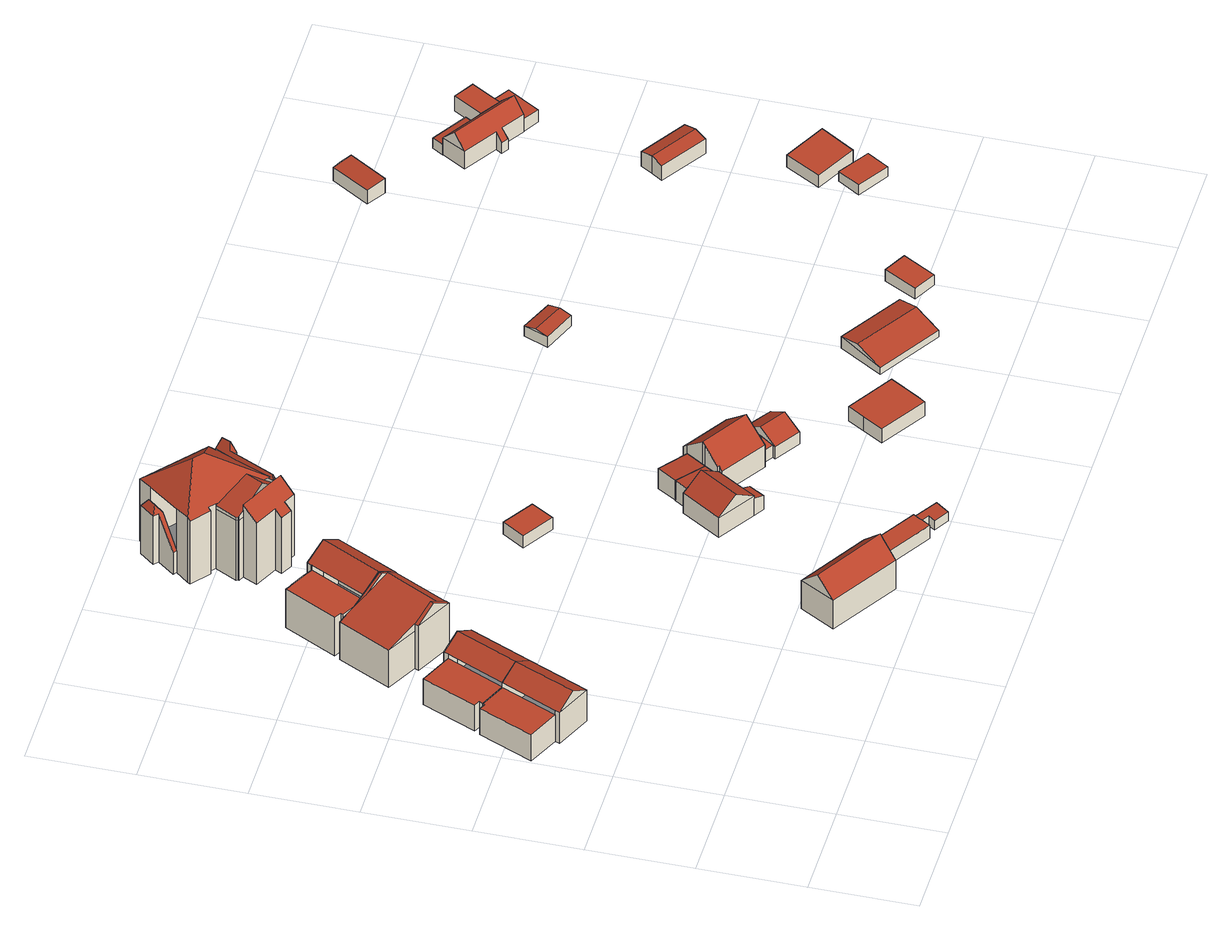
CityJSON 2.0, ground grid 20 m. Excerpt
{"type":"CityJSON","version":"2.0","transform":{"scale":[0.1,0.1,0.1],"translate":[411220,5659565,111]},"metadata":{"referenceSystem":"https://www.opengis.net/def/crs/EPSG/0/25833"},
"CityObjects":{
"building1":{"type":"Building","attributes":{"Gemeindeschluessel":14612000,"Geometrietyp2DReferenz":"3000","function":"31001_9998","roofType":"9999"},"children":["building1-1","building1-2"]},
"building1-1":{"type":"BuildingPart","attributes":{"Dachtyp_tdc":"tdcGableRoof","Dachneigung":32.25,"QualitaetDacherkennung":87,"Geometrietyp2DReferenz":"3000","measuredHeight":9.42,"roofType":"3100"},"parents":["building1"],"geometry":[{"type":"MultiSurface","lod":"2","boundaries":[[[0,1,2,3,4]],[[1,5,6,2]],[[1,7,8,5]],[[9,10,8,7,0]],[[0,7,1]],[[5,8,10]],[[6,11,12,3,2]],[[5,10,11,6]],[[10,9,13,12,11]]],"semantics":{"surfaces":[{"type":"WallSurface"},{"type":"RoofSurface"},{"type":"GroundSurface"}],"values":[0,0,1,1,0,0,2,0,0]}}]},
"building1-2":{"type":"BuildingPart","attributes":{"Dachtyp_tdc":"tdcPolyFlatRoof","Dachneigung":0,"QualitaetDacherkennung":64,"Geometrietyp2DReferenz":"3000","measuredHeight":6.03,"roofType":"1000"},"parents":["building1"],"geometry":[{"type":"MultiSurface","lod":"2","boundaries":[[[14,15,16,17]],[[15,18,19,16]],[[18,20,21,19]],[[20,4,3,21]],[[13,14,17,12]],[[13,4,20,18,15,14]],[[17,16,19,21,3,12]]],"semantics":{"surfaces":[{"type":"WallSurface"},{"type":"RoofSurface"},{"type":"GroundSurface"}],"values":[0,0,0,0,0,1,2]}}]},
"building2":{"type":"Building","attributes":{"Gemeindeschluessel":14612000,"Geometrietyp2DReferenz":"3000","function":"31001_9998","roofType":"9999"},"children":["building2-1","building2-2"]},
"building2-1":{"type":"BuildingPart","attributes":{"Dachtyp_tdc":"tdcPolyFlatRoof","Dachneigung":0,"QualitaetDacherkennung":64,"Geometrietyp2DReferenz":"3000","measuredHeight":5.88,"roofType":"1000"},"parents":["building2"],"geometry":[{"type":"MultiSurface","lod":"2","boundaries":[[[22,23,24,25]],[[26,27,28,29]],[[27,30,31,28]],[[30,32,33,31]],[[32,22,25,33]],[[32,30,27,26,23,22]],[[25,24,29,28,31,33]]],"semantics":{"surfaces":[{"type":"WallSurface"},{"type":"RoofSurface"},{"type":"GroundSurface"}],"values":[0,0,0,0,0,1,2]}}]},
"building2-2":{"type":"BuildingPart","attributes":{"Dachtyp_tdc":"tdcGableRoof","Dachneigung":31.48,"QualitaetDacherkennung":85,"Geometrietyp2DReferenz":"3000","measuredHeight":9.22,"roofType":"3100"},"parents":["building2"],"geometry":[{"type":"MultiSurface","lod":"2","boundaries":[[[7,0,26,29,34]],[[35,24,23]],[[35,36,37,24]],[[36,38,39,37]],[[38,40,41,39]],[[40,1,42,41]],[[1,7,34,42]],[[38,36,35,0,7]],[[34,29,24,37,39,41,42]],[[7,1,40,38]]],"semantics":{"surfaces":[{"type":"WallSurface"},{"type":"RoofSurface"},{"type":"GroundSurface"}],"values":[0,0,0,0,0,0,0,1,2,1]}}]},
"building3":{"type":"Building","attributes":{"Gemeindeschluessel":14612000,"Geometrietyp2DReferenz":"3000","function":"31001_9998","roofType":"9999"},"children":["building3-1","building3-2","building3-3"]},
"building3-1":{"type":"BuildingPart","attributes":{"Dachtyp_tdc":"tdcGableRoof","Dachneigung":32.96,"QualitaetDacherkennung":39,"Geometrietyp2DReferenz":"3000","measuredHeight":12.69,"roofType":"3100"},"parents":["building3"],"geometry":[{"type":"MultiSurface","lod":"2","boundaries":[[[43,44,45,46,47,48]],[[44,49,50,45]],[[49,51,52,53,50]],[[49,44,54]],[[44,43,55,54]],[[51,49,54,55,56]],[[46,45,50,53]]],"semantics":{"surfaces":[{"type":"WallSurface"},{"type":"RoofSurface"},{"type":"GroundSurface"}],"values":[0,0,0,0,1,1,2]}}]},
"building3-2":{"type":"BuildingPart","attributes":{"Dachtyp_tdc":"tdcGableRoof","Dachneigung":28.82,"QualitaetDacherkennung":19,"Geometrietyp2DReferenz":"3000","measuredHeight":12.5,"roofType":"3100"},"parents":["building3"],"geometry":[{"type":"MultiSurface","lod":"2","boundaries":[[[57,58,59,60,61,62]],[[63,64,65,66]],[[64,57,62,65]],[[57,64,67]],[[58,57,67,68,69,70]],[[64,63,71,72,68,67]],[[62,61,66,65]]],"semantics":{"surfaces":[{"type":"WallSurface"},{"type":"RoofSurface"},{"type":"GroundSurface"}],"values":[0,0,0,0,1,1,2]}}]},
"building3-3":{"type":"BuildingPart","attributes":{"Dachtyp_tdc":"tdcGableRoof","Dachneigung":13.67,"QualitaetDacherkennung":28,"Geometrietyp2DReferenz":"3000","measuredHeight":11.57,"roofType":"3100"},"parents":["building3"],"geometry":[{"type":"MultiSurface","lod":"2","boundaries":[[[52,73,74,53]],[[73,75,76,74]],[[75,77,63,66,76]],[[60,47,46,61]],[[59,58,70,78,79,43,48]],[[73,80,56,79,78,69,72,81,75]],[[75,81,77]],[[52,51,80,73]],[[60,59,48,47]],[[46,53,74,76,66,61]]],"semantics":{"surfaces":[{"type":"WallSurface"},{"type":"RoofSurface"},{"type":"GroundSurface"}],"values":[0,0,0,0,1,1,0,0,0,2]}}]},
"building4":{"type":"Building","attributes":{"Gemeindeschluessel":14612000,"Geometrietyp2DReferenz":"3000","function":"31001_9998","roofType":"9999"},"children":["building4-1","building4-2"]},
"building4-1":{"type":"BuildingPart","attributes":{"Dachtyp_tdc":"tdcGableRoof","Dachneigung":32.02,"QualitaetDacherkennung":80,"Geometrietyp2DReferenz":"3000","measuredHeight":12.52,"roofType":"3100"},"parents":["building4"],"geometry":[{"type":"MultiSurface","lod":"2","boundaries":[[[82,83,84,85]],[[83,86,87,84]],[[86,57,88,87]],[[57,89,90,88]],[[89,91,92,93,90]],[[94,95,96,97,98]],[[89,57,86,83]],[[83,82,95,94,91,89]],[[96,85,84,87,88,90,93,97]],[[95,82,85,96]]],"semantics":{"surfaces":[{"type":"WallSurface"},{"type":"RoofSurface"},{"type":"GroundSurface"}],"values":[0,0,0,0,0,0,1,1,2,0]}}]},
"building4-2":{"type":"BuildingPart","attributes":{"Dachtyp_tdc":"tdcPolyFlatRoof","Dachneigung":0,"QualitaetDacherkennung":62,"Geometrietyp2DReferenz":"3000","measuredHeight":8.8,"roofType":"1000"},"parents":["building4"],"geometry":[{"type":"MultiSurface","lod":"2","boundaries":[[[99,100,101,102]],[[100,103,104,101]],[[103,105,106,104]],[[105,98,97,106]],[[98,107,96,97]],[[92,108,109,93]],[[108,110,111,109]],[[110,112,113,111]],[[112,99,102,113]],[[112,110,108,92,98,107,98,105,103,100,99]],[[102,101,104,106,97,96,97,93,109,111,113]]],"semantics":{"surfaces":[{"type":"WallSurface"},{"type":"RoofSurface"},{"type":"GroundSurface"}],"values":[0,0,0,0,0,0,0,0,0,1,2]}}]},
"building5":{"type":"Building","attributes":{"Dachtyp_tdc":"tdcFreeFormRoof","Gemeindeschluessel":14612000,"Dachneigung":43.03,"QualitaetDacherkennung":77,"Geometrietyp2DReferenz":"3000","measuredHeight":10.08,"function":"31001_9998","roofType":"5000"},"geometry":[{"type":"Solid","lod":"2","boundaries":[[[[114,115,116,117]],[[115,118,119,116]],[[118,120,121,119]],[[120,122,123,121]],[[122,114,117,123]],[[118,124,125,120]],[[115,114,122,125,124]],[[118,115,124]],[[122,120,125]],[[117,116,119,121,123]]]],"semantics":{"surfaces":[{"type":"WallSurface"},{"type":"RoofSurface"},{"type":"GroundSurface"}],"values":[[0,0,0,0,0,1,1,0,0,2]]}}]},
"building6":{"type":"Building","attributes":{"Dachtyp_tdc":"tdcPolyFlatRoof","Gemeindeschluessel":14612000,"Dachneigung":3.39,"QualitaetDacherkennung":59,"Geometrietyp2DReferenz":"3000","measuredHeight":3.09,"function":"31001_9998","roofType":"2100"},"geometry":[{"type":"Solid","lod":"2","boundaries":[[[[126,127,116,128]],[[127,129,117,116]],[[129,130,131,117]],[[130,132,133,131]],[[132,134,135,133]],[[134,126,128,135]],[[134,132,130,129,127,126]],[[128,116,117,131,133,135]]]],"semantics":{"surfaces":[{"type":"WallSurface"},{"type":"RoofSurface"},{"type":"GroundSurface"}],"values":[[0,0,0,0,0,0,1,2]]}}]},
"building7":{"type":"Building","attributes":{"Dachtyp_tdc":"tdcPolyFlatRoof","Gemeindeschluessel":14612000,"Dachneigung":0,"QualitaetDacherkennung":0,"Geometrietyp2DReferenz":"3000","BezugspunktDach":"2000","measuredHeight":3,"function":"31001_9998"},"geometry":[{"type":"MultiSurface","lod":"2","boundaries":[[[136,137,138,139,140,134,141,142]],[[142,141,143,144]],[[141,134,135,143]],[[134,140,133,135]],[[140,139,145,133]],[[139,138,146,145]],[[138,137,147,146]],[[137,136,148,147]],[[136,142,144,148]],[[144,143,135,133,145,146,147,148]]],"semantics":{"surfaces":[{"type":"RoofSurface"},{"type":"WallSurface"},{"type":"GroundSurface"}],"values":[0,1,1,1,1,1,1,1,1,2]}}]},
"building8":{"type":"Building","attributes":{"Gemeindeschluessel":14612000,"Geometrietyp2DReferenz":"3000","function":"31001_9998","roofType":"9999"},"children":["building8-1","building8-2","building8-3","building8-4","building8-5"]},
"building8-1":{"type":"BuildingPart","attributes":{"Dachtyp_tdc":"tdcFreeFormRoof","Dachneigung":29.85,"QualitaetDacherkennung":40,"Geometrietyp2DReferenz":"3000","measuredHeight":18.18,"roofType":"5000"},"parents":["building8"],"geometry":[{"type":"MultiSurface","lod":"2","boundaries":[[[149,150,151,152]],[[153,154,155,156]],[[154,157,158,155]],[[157,159,160,158]],[[159,161,162,160]],[[163,164,165,166,167,168,169,170,171]],[[172,173,170,169,174,150,175]],[[176,172,175,149]],[[149,175,150]],[[153,167,166,154]],[[154,166,165,157]],[[157,165,164,159]],[[159,164,163,161]],[[177,152,151,156,155,158,160,162]]],"semantics":{"surfaces":[{"type":"WallSurface"},{"type":"RoofSurface"},{"type":"GroundSurface"}],"values":[0,0,0,0,0,1,1,0,0,0,0,0,0,2]}}]},
"building8-2":{"type":"BuildingPart","attributes":{"Dachtyp_tdc":"tdcHipRoof","Dachneigung":34.9,"QualitaetDacherkennung":38,"Geometrietyp2DReferenz":"3000","measuredHeight":19.98,"roofType":"3200"},"parents":["building8"],"geometry":[{"type":"MultiSurface","lod":"2","boundaries":[[[178,179,180,181]],[[179,182,183,180]],[[182,184,185,183]],[[184,186,185]],[[187,188,189]],[[187,190,191,188]],[[190,192,193,191]],[[192,194,195,193]],[[196,197,198,162,161,163]],[[197,178,181,198]],[[199,200,194,192,201]],[[190,187,184,182,202]],[[192,190,202,201]],[[182,179,178,197,196,171,173,199,201,202]],[[181,180,183,185,203,188,191,193,195,177,162,198]]],"semantics":{"surfaces":[{"type":"WallSurface"},{"type":"RoofSurface"},{"type":"GroundSurface"}],"values":[0,0,0,0,0,0,0,0,0,0,1,1,1,1,2]}}]},
"building8-3":{"type":"BuildingPart","attributes":{"Dachtyp_tdc":"tdcFreeFormRoof","Dachneigung":72.07,"QualitaetDacherkennung":9,"Geometrietyp2DReferenz":"3000","measuredHeight":17.03,"roofType":"5000"},"parents":["building8"],"geometry":[{"type":"MultiSurface","lod":"2","boundaries":[[[204,205,149,152,206]],[[207,208,209,195,194]],[[208,210,211,209]],[[210,212,213,211]],[[212,204,206,213]],[[214,215,212,210]],[[216,214,210,208]],[[216,208,207]],[[217,215,214,216,207,200,218,205]],[[217,205,204]],[[215,217,204,212]],[[206,152,177,195,209,211,213]]],"semantics":{"surfaces":[{"type":"WallSurface"},{"type":"RoofSurface"},{"type":"GroundSurface"}],"values":[0,0,0,0,0,1,1,1,1,1,1,2]}}]},
"building8-4":{"type":"BuildingPart","attributes":{"Dachtyp_tdc":"tdcPolyFlatRoof","Dachneigung":40.65,"QualitaetDacherkennung":40,"Geometrietyp2DReferenz":"3000","measuredHeight":16.63,"roofType":"2100"},"parents":["building8"],"geometry":[{"type":"MultiSurface","lod":"2","boundaries":[[[219,220,221,151,150]],[[220,222,223,221]],[[222,224,225,223]],[[224,226,227,225]],[[226,228,229,227]],[[228,230,231,229]],[[230,232,167,153,156,231]],[[230,228,226,224,222,220,219,174,168,232]],[[156,151,221,223,225,227,229,231]]],"semantics":{"surfaces":[{"type":"WallSurface"},{"type":"RoofSurface"},{"type":"GroundSurface"}],"values":[0,0,0,0,0,0,0,1,2]}}]},
"building8-5":{"type":"BuildingPart","attributes":{"Dachtyp_tdc":"tdcFreeFormRoof","Dachneigung":55.78,"QualitaetDacherkennung":8,"Geometrietyp2DReferenz":"3000","measuredHeight":12.49,"roofType":"5000"},"parents":["building8"],"geometry":[{"type":"MultiSurface","lod":"2","boundaries":[[[233,234,235,236]],[[234,237,238,235]],[[237,239,240,238]],[[239,189,188,240]],[[186,233,236,185]],[[241,189,242,243]],[[189,239,242]],[[239,237,243,242]],[[237,234,233,186,241,243]],[[236,235,238,240,188,203,185]]],"semantics":{"surfaces":[{"type":"WallSurface"},{"type":"RoofSurface"},{"type":"GroundSurface"}],"values":[0,0,0,0,0,1,1,1,1,2]}}]},
"building9":{"type":"Building","attributes":{"Dachtyp_tdc":"tdcPolyFlatRoof","Gemeindeschluessel":14612000,"Dachneigung":7.75,"QualitaetDacherkennung":68,"Geometrietyp2DReferenz":"3000","measuredHeight":2.52,"function":"31001_9998","roofType":"2100"},"geometry":[{"type":"Solid","lod":"2","boundaries":[[[[244,245,145,146]],[[245,246,247,145]],[[246,248,249,247]],[[248,250,251,249]],[[250,252,253,251]],[[252,244,146,253]],[[252,250,248,246,245,244]],[[146,145,247,249,251,253]]]],"semantics":{"surfaces":[{"type":"WallSurface"},{"type":"RoofSurface"},{"type":"GroundSurface"}],"values":[[0,0,0,0,0,0,1,2]]}}]},
"building10":{"type":"Building","attributes":{"Dachtyp_tdc":"tdcPolyFlatRoof","Gemeindeschluessel":14612000,"Dachneigung":0,"QualitaetDacherkennung":59,"Geometrietyp2DReferenz":"3000","measuredHeight":2.74,"function":"31001_9998","roofType":"1000"},"geometry":[{"type":"Solid","lod":"2","boundaries":[[[[254,255,256,257]],[[255,258,259,256]],[[258,260,261,259]],[[260,254,257,261]],[[260,258,255,254]],[[257,256,259,261]]]],"semantics":{"surfaces":[{"type":"WallSurface"},{"type":"RoofSurface"},{"type":"GroundSurface"}],"values":[[0,0,0,0,1,2]]}}]},
"building11":{"type":"Building","attributes":{"Gemeindeschluessel":14612000,"Geometrietyp2DReferenz":"3000","function":"31001_9998","roofType":"9999"},"children":["building11-1","building11-2"]},
"building11-1":{"type":"BuildingPart","attributes":{"Dachtyp_tdc":"tdcPolyFlatRoof","Dachneigung":17.31,"QualitaetDacherkennung":59,"Geometrietyp2DReferenz":"3000","measuredHeight":3.94,"roofType":"2100"},"parents":["building11"],"geometry":[{"type":"MultiSurface","lod":"2","boundaries":[[[262,263,264,265]],[[263,266,267,264]],[[266,268,269,267]],[[268,266,263,262]],[[265,264,267,269]]],"semantics":{"surfaces":[{"type":"WallSurface"},{"type":"RoofSurface"},{"type":"GroundSurface"}],"values":[0,0,0,1,2]}}]},
"building11-2":{"type":"BuildingPart","attributes":{"Dachtyp_tdc":"tdcGableRoof","Dachneigung":35.05,"QualitaetDacherkennung":79,"Geometrietyp2DReferenz":"3000","measuredHeight":7.44,"roofType":"3100"},"parents":["building11"],"geometry":[{"type":"MultiSurface","lod":"2","boundaries":[[[270,271,272]],[[273,274,275]],[[276,277,278]],[[279,280,281,282,283,265,269,284]],[[273,275,280,279]],[[275,270,281,280]],[[270,272,282,281]],[[272,285,283,282]],[[285,286,262,265,283]],[[278,277,284,269,268]],[[277,273,279,284]],[[273,277,276,287,274]],[[278,286,285,272,271,287,276]],[[275,274,287,271,270]]],"semantics":{"surfaces":[{"type":"WallSurface"},{"type":"GroundSurface"},{"type":"RoofSurface"}],"values":[0,0,0,1,0,0,0,0,0,0,0,2,2,0]}}]},
"building12":{"type":"Building","attributes":{"Dachtyp_tdc":"tdcPolyFlatRoof","Gemeindeschluessel":14612000,"Dachneigung":5.56,"QualitaetDacherkennung":68,"Geometrietyp2DReferenz":"3000","measuredHeight":4.57,"function":"31001_9998","roofType":"2100"},"geometry":[{"type":"Solid","lod":"2","boundaries":[[[[288,289,281,280]],[[290,291,289,288]],[[291,292,281,289]],[[292,293,280,281]],[[293,290,288,280]],[[293,292,291,290]]]],"semantics":{"surfaces":[{"type":"GroundSurface"},{"type":"WallSurface"},{"type":"RoofSurface"}],"values":[[0,1,1,1,1,2]]}}]},
"building13":{"type":"Building","attributes":{"Dachtyp_tdc":"tdcPolyFlatRoof","Gemeindeschluessel":14612000,"Dachneigung":5.33,"QualitaetDacherkennung":76,"Geometrietyp2DReferenz":"3000","measuredHeight":4.46,"function":"31001_9998","roofType":"2100"},"geometry":[{"type":"Solid","lod":"2","boundaries":[[[[294,295,296,297]],[[295,291,298,296]],[[291,290,299,298]],[[290,294,297,299]],[[290,291,295,294]],[[297,296,298,299]]]],"semantics":{"surfaces":[{"type":"WallSurface"},{"type":"RoofSurface"},{"type":"GroundSurface"}],"values":[[0,0,0,0,1,2]]}}]},
"building14":{"type":"Building","attributes":{"Dachtyp_tdc":"tdcGableRoof","Gemeindeschluessel":14612000,"Dachneigung":40.64,"QualitaetDacherkennung":63,"Geometrietyp2DReferenz":"3000","measuredHeight":9.05,"function":"31001_9998","roofType":"3100"},"geometry":[{"type":"Solid","lod":"2","boundaries":[[[[300,301,302,303]],[[301,304,305,302]],[[304,306,307,305]],[[306,308,309,307]],[[308,310,283,309]],[[310,311,282,283]],[[311,312,281,282]],[[312,313,289,281]],[[313,314,315,289]],[[314,316,317,315]],[[316,318,319,317]],[[318,300,303,319]],[[314,313,312,311,310,308,306,304]],[[304,301,300,318,316,314]],[[303,302,305,307,309,283,282,281,289,315,317,319]]]],"semantics":{"surfaces":[{"type":"WallSurface"},{"type":"RoofSurface"},{"type":"GroundSurface"}],"values":[[0,0,0,0,0,0,0,0,0,0,0,0,1,1,2]]}}]},
"building15":{"type":"Building","attributes":{"Dachtyp_tdc":"tdcFreeFormRoof","Gemeindeschluessel":14612000,"Dachneigung":54.17,"QualitaetDacherkennung":13,"Geometrietyp2DReferenz":"3000","measuredHeight":4.66,"function":"31001_9998","roofType":"5000"},"geometry":[{"type":"Solid","lod":"2","boundaries":[[[[320,321,322,323]],[[321,324,307,322]],[[324,325,302,307]],[[325,320,323,302]],[[326,327,325,324]],[[326,324,321]],[[327,326,321,320]],[[327,320,325]],[[323,322,307,302]]]],"semantics":{"surfaces":[{"type":"WallSurface"},{"type":"RoofSurface"},{"type":"GroundSurface"}],"values":[[0,0,0,0,1,1,1,0,2]]}}]},
"building16":{"type":"Building","attributes":{"Dachtyp_tdc":"tdcGableRoof","Gemeindeschluessel":14612000,"Dachneigung":30.08,"QualitaetDacherkennung":82,"Geometrietyp2DReferenz":"3000","measuredHeight":4.95,"function":"31001_9998","roofType":"3100"},"geometry":[{"type":"Solid","lod":"2","boundaries":[[[[328,329,330,331]],[[329,332,333,330]],[[332,334,335,333]],[[334,328,331,335]],[[332,329,336]],[[328,334,337]],[[329,328,337,336]],[[334,332,336,337]],[[331,330,333,335]]]],"semantics":{"surfaces":[{"type":"WallSurface"},{"type":"RoofSurface"},{"type":"GroundSurface"}],"values":[[0,0,0,0,0,0,1,1,2]]}}]},
"building17":{"type":"Building","attributes":{"Dachtyp_tdc":"tdcPolyFlatRoof","Gemeindeschluessel":14612000,"Dachneigung":0,"QualitaetDacherkennung":83,"Geometrietyp2DReferenz":"3000","measuredHeight":3.27,"function":"31001_9998","roofType":"1000"},"geometry":[{"type":"Solid","lod":"2","boundaries":[[[[338,339,340,341]],[[339,342,343,340]],[[342,344,345,343]],[[344,346,347,345]],[[346,348,349,347]],[[348,338,341,349]],[[348,346,344,342,339,338]],[[341,340,343,345,347,349]]]],"semantics":{"surfaces":[{"type":"WallSurface"},{"type":"RoofSurface"},{"type":"GroundSurface"}],"values":[[0,0,0,0,0,0,1,2]]}}]},
"building18":{"type":"Building","attributes":{"Dachtyp_tdc":"tdcGableRoof","Gemeindeschluessel":14612000,"Dachneigung":18.32,"QualitaetDacherkennung":61,"Geometrietyp2DReferenz":"3000","measuredHeight":3.4,"function":"31001_9998","roofType":"3100"},"geometry":[{"type":"Solid","lod":"2","boundaries":[[[[350,351,352,353]],[[351,354,355,352]],[[354,356,357,355]],[[356,350,353,357]],[[354,351,358]],[[350,356,359]],[[351,350,359,358]],[[356,354,358,359]],[[353,352,355,357]]]],"semantics":{"surfaces":[{"type":"WallSurface"},{"type":"RoofSurface"},{"type":"GroundSurface"}],"values":[[0,0,0,0,0,0,1,1,2]]}}]},
"building19":{"type":"Building","attributes":{"Dachtyp_tdc":"tdcGableRoof","Gemeindeschluessel":14612000,"Dachneigung":15.1,"QualitaetDacherkennung":77,"Geometrietyp2DReferenz":"3000","measuredHeight":2.91,"function":"31001_9998","roofType":"3100"},"geometry":[{"type":"Solid","lod":"2","boundaries":[[[[360,361,362,363]],[[361,364,365,362]],[[364,366,367,365]],[[366,360,363,367]],[[364,361,368]],[[360,366,369]],[[361,360,369,368]],[[366,364,368,369]],[[363,362,365,367]]]],"semantics":{"surfaces":[{"type":"WallSurface"},{"type":"RoofSurface"},{"type":"GroundSurface"}],"values":[[0,0,0,0,0,0,1,1,2]]}}]},
"building20":{"type":"Building","attributes":{"Dachtyp_tdc":"tdcPolyFlatRoof","Gemeindeschluessel":14612000,"Dachneigung":2.72,"QualitaetDacherkennung":63,"Geometrietyp2DReferenz":"3000","measuredHeight":2.65,"function":"31001_9998","roofType":"2100"},"geometry":[{"type":"Solid","lod":"2","boundaries":[[[[370,371,372,373]],[[371,374,375,372]],[[374,376,377,375]],[[376,370,373,377]],[[376,374,371,370]],[[373,372,375,377]]]],"semantics":{"surfaces":[{"type":"WallSurface"},{"type":"RoofSurface"},{"type":"GroundSurface"}],"values":[[0,0,0,0,1,2]]}}]},
"building21":{"type":"Building","attributes":{"Dachtyp_tdc":"tdcPolyFlatRoof","Gemeindeschluessel":14612000,"Dachneigung":0,"QualitaetDacherkennung":60,"Geometrietyp2DReferenz":"3000","measuredHeight":2.19,"function":"31001_9998","roofType":"1000"},"geometry":[{"type":"Solid","lod":"2","boundaries":[[[[378,379,380,381]],[[379,382,383,380]],[[379,378,384,382]],[[383,385,381,380]],[[382,384,385,383]],[[384,378,381,385]]]],"semantics":{"surfaces":[{"type":"WallSurface"},{"type":"RoofSurface"},{"type":"GroundSurface"}],"values":[[0,0,1,2,0,0]]}}]},
"building22":{"type":"Building","attributes":{"Dachtyp_tdc":"tdcPolyFlatRoof","Gemeindeschluessel":14612000,"Dachneigung":4.66,"QualitaetDacherkennung":56,"Geometrietyp2DReferenz":"3000","measuredHeight":3.3,"function":"31001_9998","roofType":"2100"},"geometry":[{"type":"Solid","lod":"2","boundaries":[[[[386,387,388,389]],[[387,390,391,388]],[[390,392,393,391]],[[392,394,395,393]],[[394,386,389,395]],[[394,392,390,387,386]],[[389,388,391,393,395]]]],"semantics":{"surfaces":[{"type":"WallSurface"},{"type":"RoofSurface"},{"type":"GroundSurface"}],"values":[[0,0,0,0,0,1,2]]}}]},
"building23":{"type":"Building","attributes":{"Gemeindeschluessel":14612000,"Dachtyp_tdc":"tdcPolyFlatRoof","Dachneigung":0,"QualitaetDacherkennung":74,"Geometrietyp2DReferenz":"3000","measuredHeight":2.67,"function":"31001_9998","roofType":"1000"},"geometry":[{"type":"Solid","lod":"2","boundaries":[[[[396,397,398,399]],[[397,400,401,398]],[[400,402,403,401]],[[402,396,399,403]],[[402,400,397,396]],[[399,398,401,403]]]],"semantics":{"surfaces":[{"type":"WallSurface"},{"type":"RoofSurface"},{"type":"GroundSurface"}],"values":[[0,0,0,0,1,2]]}}]},
"building24":{"type":"Building","attributes":{"Dachtyp_tdc":"tdcFreeFormRoof","Gemeindeschluessel":14612000,"Dachneigung":15.12,"QualitaetDacherkennung":66,"Geometrietyp2DReferenz":"3000","measuredHeight":4.01,"function":"31001_9998","roofType":"5000"},"geometry":[{"type":"Solid","lod":"2","boundaries":[[[[404,405,406,407]],[[405,408,409,406]],[[408,410,411,409]],[[410,412,413,411]],[[412,414,415,413]],[[414,404,407,415]],[[416,412,410,417]],[[404,414,416,417,408,405]],[[414,412,416]],[[410,408,417]],[[407,406,409,411,413,415]]]],"semantics":{"surfaces":[{"type":"WallSurface"},{"type":"RoofSurface"},{"type":"GroundSurface"}],"values":[[0,0,0,0,0,0,1,1,0,0,2]]}}]},
"building25":{"type":"Building","attributes":{"Dachtyp_tdc":"tdcFreeFormRoof","Gemeindeschluessel":14612000,"Dachneigung":44.62,"QualitaetDacherkennung":68,"Geometrietyp2DReferenz":"3000","measuredHeight":6.78,"function":"31001_9998","roofType":"5000"},"geometry":[{"type":"Solid","lod":"2","boundaries":[[[[418,419,420,421]],[[419,422,423,420]],[[422,424,425,423]],[[424,426,427,425]],[[426,428,429,427]],[[428,430,431,429]],[[430,432,433,431]],[[432,434,435,433]],[[434,436,437,435]],[[436,438,439,437]],[[438,418,421,439]],[[440,428,426,424,422,419,441]],[[438,436,434,432,430,440,441,418]],[[419,418,441]],[[430,428,440]],[[421,420,423,425,427,429,431,433,435,437,439]]]],"semantics":{"surfaces":[{"type":"WallSurface"},{"type":"RoofSurface"},{"type":"GroundSurface"}],"values":[[0,0,0,0,0,0,0,0,0,0,0,1,1,0,0,2]]}}]},
"building26":{"type":"Building","attributes":{"Dachtyp_tdc":"tdcPolyFlatRoof","Gemeindeschluessel":14612000,"Dachneigung":6.23,"QualitaetDacherkennung":62,"Geometrietyp2DReferenz":"3000","measuredHeight":2.41,"function":"31001_9998","roofType":"2100"},"geometry":[{"type":"Solid","lod":"2","boundaries":[[[[442,443,444,445]],[[443,446,447,444]],[[446,448,449,447]],[[448,442,445,449]],[[448,446,443,442]],[[445,444,447,449]]]],"semantics":{"surfaces":[{"type":"WallSurface"},{"type":"RoofSurface"},{"type":"GroundSurface"}],"values":[[0,0,0,0,1,2]]}}]},
"building27":{"type":"Building","attributes":{"Dachtyp_tdc":"tdcPolyFlatRoof","Gemeindeschluessel":14612000,"Dachneigung":0,"QualitaetDacherkennung":65,"Geometrietyp2DReferenz":"3000","measuredHeight":2.77,"function":"31001_9998","roofType":"1000"},"geometry":[{"type":"Solid","lod":"2","boundaries":[[[[450,451,452,453]],[[451,454,455,452]],[[454,456,457,455]],[[456,458,459,457]],[[458,460,461,459]],[[460,450,453,461]],[[460,458,456,454,451,450]],[[453,452,455,457,459,461]]]],"semantics":{"surfaces":[{"type":"WallSurface"},{"type":"RoofSurface"},{"type":"GroundSurface"}],"values":[[0,0,0,0,0,0,1,2]]}}]},
"building28":{"type":"Building","attributes":{"Dachtyp_tdc":"tdcPolyFlatRoof","Gemeindeschluessel":14612000,"Dachneigung":0,"QualitaetDacherkennung":77,"Geometrietyp2DReferenz":"3000","measuredHeight":3.38,"function":"31001_9998","roofType":"1000"},"geometry":[{"type":"Solid","lod":"2","boundaries":[[[[462,463,464,465]],[[463,466,467,464]],[[466,468,457,467]],[[468,469,455,457]],[[469,462,465,455]],[[469,468,466,463,462]],[[465,464,467,457,455]]]],"semantics":{"surfaces":[{"type":"WallSurface"},{"type":"RoofSurface"},{"type":"GroundSurface"}],"values":[[0,0,0,0,0,1,2]]}}]}
},
"vertices":[
[115,627,78],[184,596,78],[184,596,7],[115,627,7],[115,627,67],[133,481,78],[133,481,7],[150,612,101],[98,496,101],[67,520,78],[64,511,77],[64,511,7],[67,520,7],[67,520,67],
[6,547,67],[52,651,67],[52,651,7],[6,547,7],[63,645,67],[63,645,7],[65,649,67],[65,649,7],
[102,765,68],[165,737,68],[165,737,9],[102,765,9],[115,627,68],[65,649,68],[65,649,9],[115,627,9],[68,656,68],[68,656,9],[56,661,68],[56,661,9],
[150,612,9],[165,737,78],[168,745,78],[168,745,9],[202,730,101],[202,730,9],[237,714,78],[237,714,9],[184,596,9],
[263,766,111],[260,759,111],[260,759,9],[263,766,9],[263,766,94],[263,766,110],[188,795,110],[188,795,9],[191,803,110],[191,803,94],[191,803,9],[223,777,136],[227,784,136],[193,802,111],
[318,873,111],[315,868,111],[315,868,110],[315,868,94],[315,868,9],[318,873,9],[197,928,82],[199,933,82],[199,933,9],[197,928,9],[283,890,134],[281,885,134],[294,878,125],[303,874,119],[216,918,94],[243,904,111],
[131,834,94],[131,834,9],[182,935,94],[182,935,9],[197,928,94],[295,878,125],[243,776,125],[191,803,111],[197,928,98],
[303,1024,110],[340,1005,136],[340,1005,10],[303,1024,10],[375,987,111],[375,987,10],[318,873,10],[282,891,136],[282,891,10],[245,909,110],[245,909,98],[245,909,10],[299,1015,110],[299,1016,110],[299,1016,10],[299,1015,10],[299,1015,98],
[239,1046,98],[248,1041,98],[248,1041,10],[239,1046,10],[253,1039,98],[253,1039,10],[283,1024,98],[283,1024,10],[299,1016,98],[199,933,98],[199,933,10],[201,938,98],[201,938,10],[187,945,98],[187,945,10],
[642,118,72],[645,116,72],[645,116,7],[642,118,7],[605,50,72],[605,50,7],[475,128,72],[475,128,7],[514,195,71],[514,195,7],[625,83,108],[494,161,108],
[637,103,38],[645,116,37],[637,103,7],[642,118,37],[650,132,36],[650,132,7],[685,111,36],[685,111,7],[678,100,37],[678,100,7],
[749,26,37],[760,44,37],[761,47,37],[769,60,37],[685,111,37],[675,94,37],[664,77,37],[675,94,7],[664,77,7],[769,60,7],[761,47,7],[760,44,7],[749,26,7],
[448,1122,148],[440,1107,148],[440,1107,11],[448,1122,11],[349,1150,148],[339,1155,148],[339,1155,11],[349,1150,11],[339,1157,148],[339,1157,11],[338,1160,148],[338,1160,11],[359,1202,148],[359,1202,11],[359,1202,155],[338,1160,155],[339,1157,156],[339,1155,157],[349,1150,163],[370,1140,177],[395,1128,193],[411,1160,193],[365,1197,159],[450,1128,149],[440,1137,160],[411,1121,177],[448,1122,149],[450,1128,148],[450,1128,11],
[343,1207,155],[308,1235,155],[308,1235,11],[343,1207,11],[312,1240,159],[312,1240,11],[332,1265,157],[332,1265,11],[332,1265,60],[381,1325,153],[381,1325,11],[381,1325,121],[399,1348,151],[399,1348,11],[511,1254,152],[511,1254,11],[505,1240,153],[505,1240,11],[359,1202,159],[347,1212,159],[347,1212,11],[450,1128,160],[483,1196,156],[428,1240,210],[409,1256,210],[358,1297,11],
[453,1120,156],[448,1122,156],[453,1120,11],[505,1240,156],[519,1233,156],[519,1233,11],[504,1202,156],[504,1202,11],[495,1207,156],[495,1207,11],[501,1213,181],[494,1211,165],[508,1229,181],[452,1124,165],[450,1128,156],
[440,1107,177],[426,1079,151],[426,1079,11],[403,1090,151],[403,1090,11],[397,1077,138],[397,1077,11],[375,1088,138],[375,1088,11],[381,1101,151],[381,1101,11],[336,1123,151],[336,1123,11],[349,1150,176],
[326,1270,60],[352,1302,121],[352,1302,11],[326,1270,11],[343,1310,121],[343,1310,11],[365,1338,121],[365,1338,11],[358,1297,121],[367,1324,136],[357,1311,136],
[761,47,30],[769,60,32],[816,31,32],[816,31,7],[801,6,28],[801,6,7],[772,23,28],[772,23,7],[780,36,30],[780,36,7],
[605,663,38],[545,700,38],[545,700,11],[605,663,11],[572,743,38],[572,743,11],[631,706,38],[631,706,11],
[750,365,47],[768,353,40],[768,353,8],[750,365,8],[750,323,40],[750,323,8],[731,335,47],[731,335,8],
[776,412,52],[776,412,54],[779,410,52],[707,456,53],[717,449,62],[717,449,53],[694,358,82],[659,380,53],[731,335,52],[707,456,8],[717,449,8],[776,412,8],[779,410,8],[774,403,8],[659,380,8],[774,403,52],[750,365,52],[742,433,82],
[735,477,8],[793,439,8],[735,477,54],[793,439,47],[776,412,47],[717,449,54],
[758,514,54],[817,477,47],[817,477,9],[758,514,9],[793,439,9],[735,477,9],
[910,430,57],[900,413,74],[900,413,8],[910,430,8],[885,389,98],[885,389,8],[865,357,66],[865,357,8],[860,349,58],[860,349,8],[774,403,58],[779,410,65],[776,412,65],[793,439,93],[796,444,98],[796,444,8],[817,477,65],[817,477,8],[822,485,57],[822,485,8],
[924,398,35],[888,342,35],[888,342,8],[924,398,8],[865,357,35],[900,413,35],[884,361,55],[912,405,55],
[934,306,35],[885,337,35],[885,337,8],[934,306,8],[925,400,36],[925,400,8],[974,368,36],[974,368,8],[905,369,57],[955,338,57],
[970,169,42],[993,207,42],[993,207,9],[970,169,9],[1013,239,42],[1013,239,9],[1102,185,42],[1102,185,9],[1067,128,42],[1067,128,9],[1058,114,42],[1058,114,9],
[1198,300,34],[1319,226,34],[1319,226,8],[1198,300,8],[1268,143,23],[1268,143,8],[1147,217,23],[1147,217,8],[1298,191,42],[1177,266,42],
[1090,839,33],[1154,812,33],[1154,812,10],[1090,839,10],[1136,766,34],[1136,766,10],[1071,792,34],[1071,792,10],[1145,789,39],[1080,815,39],
[1355,208,32],[1388,270,35],[1388,270,9],[1355,208,9],[1432,247,35],[1432,247,9],[1399,185,32],[1399,185,9],
[1682,376,32],[1656,334,32],[1656,334,10],[1682,376,10],[1596,371,32],[1596,371,10],[1623,413,32],[1623,413,10],
[1360,1189,41],[1405,1261,41],[1405,1261,11],[1360,1189,11],[1423,1250,43],[1423,1250,11],[1441,1238,44],[1441,1238,11],[1396,1166,44],[1396,1166,11],
[1720,468,37],[1678,402,37],[1678,402,10],[1720,468,10],[1598,443,37],[1598,443,10],[1637,510,37],[1637,510,10],
[1635,654,44],[1547,710,44],[1547,710,11],[1635,654,11],[1561,731,51],[1561,731,11],[1575,754,44],[1575,754,11],[1663,699,44],[1663,699,11],[1649,676,51],[1649,676,11],[1649,677,51],[1561,732,51],
[1490,1048,52],[1518,1094,50],[1518,1094,12],[1490,1048,12],[1586,1052,50],[1586,1052,12],[1599,1045,50],[1599,1045,12],[1637,1021,50],[1637,1021,12],[1640,1020,50],[1640,1020,12],[1611,973,52],[1611,973,12],[1567,1001,52],[1567,1001,12],[1559,988,36],[1559,988,12],[1546,996,36],[1546,996,12],[1554,1008,52],[1554,1008,12],[1624,994,80],[1503,1069,80],
[1600,1074,33],[1586,1052,35],[1586,1052,11],[1600,1074,11],[1518,1094,35],[1518,1094,11],[1532,1116,33],[1532,1116,11],
[1611,973,41],[1640,1020,41],[1640,1020,13],[1611,973,13],[1637,1021,41],[1637,1021,13],[1647,1038,41],[1647,1038,13],[1680,1018,41],[1680,1018,13],[1641,955,41],[1641,955,13],
[1599,1045,47],[1634,1103,47],[1634,1103,13],[1599,1045,13],[1672,1080,47],[1672,1080,13],[1647,1038,47],[1637,1021,47]
]}
